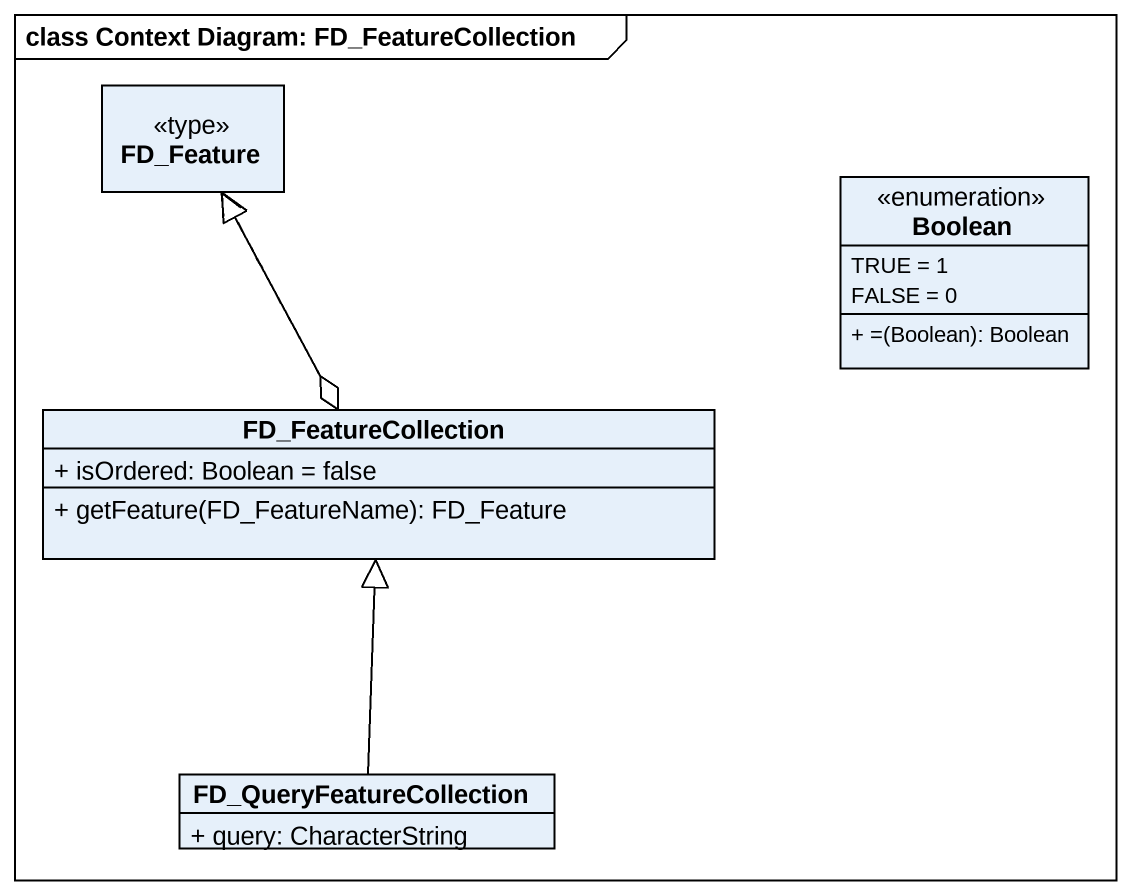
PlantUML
@startuml
mainframe class Context Diagram: FD_FeatureCollection
hide circle
hide empty members
skinparam classAttributeIconSize 0
class FD_Feature <<type>>
enum Boolean {
  TRUE = 1
  FALSE = 0
  + =(Boolean): Boolean
}
class FD_FeatureCollection {
  + isOrdered: Boolean = false
  + getFeature(FD_FeatureName): FD_Feature
}
class FD_QueryFeatureCollection {
  + query: CharacterString
}
FD_FeatureCollection .up.|> FD_Feature
FD_FeatureCollection o-up-> FD_Feature
FD_QueryFeatureCollection -up-|> FD_FeatureCollection
@enduml
